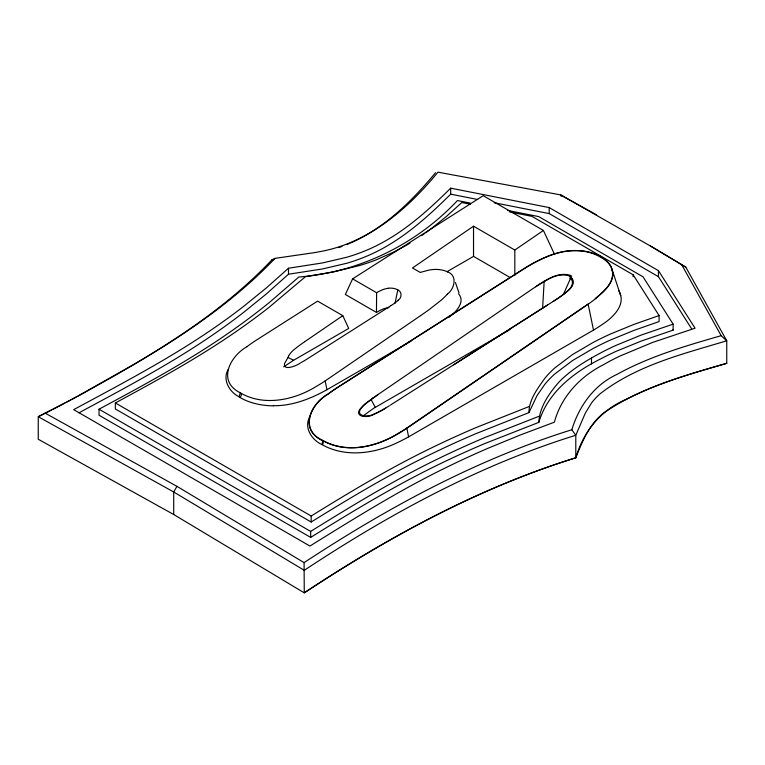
<?xml version="1.0" encoding="UTF-8"?>
<svg xmlns="http://www.w3.org/2000/svg" width="765" height="765" viewBox="0 0 765 765"><rect width="100%" height="100%" fill="white"/><g stroke="black" fill="none" stroke-linecap="round" stroke-linejoin="round"><path stroke-width="1.15" d="M514.826 275.582L514.826 250.04L543.427 230.466L554.625 254.582M543.427 230.466L483.193 195.687L352.598 278.852L345.35 294.468L376.457 312.426L376.619 292.718A45.623 28.152 -3.7 0 1 378.933 291.417L381.391 290.222A18.437 11.379 -3.7 0 1 386.841 288.52L388.199 288.309M542.605 308.496L544.154 281.262L550.312 277.934M525.517 267.874L337.126 387.836A169.447 104.566 -3.7 0 0 328.491 393.908C310.762 403.796 298.646 429.815 323.155 440.64C346.698 453.645 375.835 447.028 397.676 433.736A169.725 104.738 -3.7 0 0 406.817 428.065L588.113 304.021L593.506 330.098L408.606 436.853A171.111 98.79 0 0 1 398.938 441.874C375.672 453.549 346.411 457.91 322.677 445.01L323.538 440.85M240.43 392.875C243.729 395.342 236.643 401.453 240.382 392.847C216.839 381.448 229.969 356.318 246.932 346.698M322.027 444.628L322.792 440.42M395.065 303.189L397.8 289.878L396.719 289.361A11.322 6.99 -3.7 0 0 388.18 288.242M470.159 203.06L457.47 200.554C415.997 244.523 359.206 272.33 298.809 277.026L269.634 302.261A868.285 501.295 0 0 1 230.552 331.685C188.783 360.898 143.82 385.063 99.02 409.218L99.02 415.223L310.666 537.413C354.272 510.341 398.221 483.604 444.675 461.63A870.713 502.701 0 0 1 484.934 443.499L538.856 422.347C539.44 407.028 549.26 393.143 559.148 381.888C571.197 369.552 586.2 360.659 601.29 352.569A275.515 159.063 0 0 1 616.016 345.369L641.089 335.108L673.133 324.13L643.021 276.806L538.675 216.571L507.74 210.471M538.856 422.347C547.769 392.082 574.19 372.01 601.29 358.575A275.515 159.063 0 0 1 616.016 351.374L641.089 341.114L673.133 330.136L673.133 324.13M288.089 357.379L288.548 356.299M405.88 245.546L394.205 251.838L376.801 259.603A168.29 97.165 0 0 1 359.005 265.685L333.731 271.862L305.464 276.672L268.792 307.559A878.134 506.985 0 0 1 237.571 330.557C198.671 357.666 156.997 380.435 115.343 402.954L115.343 408.959L311.173 522.026C351.852 496.848 392.961 472.206 436.203 451.637A880.821 508.534 0 0 1 475.773 433.707L528.95 412.603C528.902 399.799 537.575 388.582 544.709 378.465A157.494 90.93 0 0 1 554.615 368.089L572.497 354.568L592.837 342.644A283.777 163.834 0 0 1 610.728 333.894L633.898 324.417L659.086 315.562L633.133 274.778L531.943 216.352L509.748 211.972M528.95 412.603L537.011 395.62L544.709 384.47A157.494 90.93 0 0 1 554.615 374.095L572.497 360.573L592.837 348.649A283.777 163.834 0 0 1 610.728 339.899L633.898 330.423L659.086 321.568L659.086 315.562M76.108 397.064L38.25 416.734L38.25 439.253L173.703 514.51L304.269 592.846C388.735 536.963 478.689 487.841 575.787 457.805C583.274 431.919 600.879 409.877 626.095 399.387C657.9 382.988 692.497 373.157 726.75 363.327L726.75 340.798L685.803 267.148L653.635 247.841L560.716 194.912L437.934 172.154C407.668 209.161 368.223 243.117 319.808 251.647A161.166 93.043 0 0 1 314.645 252.603L275.008 258.369L271.938 259.832L274.262 259.498M563.336 294.563L570.9 277.494M45.087 413.09L176.954 486.349L304.078 562.619L304.269 592.846C388.735 536.953 478.727 487.917 575.787 457.805C583.112 439.454 591.01 419.966 608.997 409.466C644.761 386.421 686.301 375.099 726.75 363.327M304.078 562.619C387.463 507.778 476.222 459.526 571.837 429.739C579.029 406.11 594.099 384.938 617.001 374.381A233.411 134.755 0 0 1 623.064 371.111C654.065 355.084 687.764 345.302 721.165 335.682L726.75 340.798C683.174 353.889 637.006 365.163 600.41 393.535A107.54 62.089 0 0 0 591.355 403.212L585.359 413.052L575.787 435.275L575.787 457.805M309.395 417.499C303.915 428.018 312.063 440.21 321.941 444.58M284.829 363.002L288.042 357.484L293.636 360.248L348.716 328.443L342.787 315.658L317.609 301.123L255.472 340.693A169.734 104.748 -3.7 0 0 246.923 346.698M284.551 363.509C282.715 371.302 296.648 365.88 300.502 362.906M228.333 369.227C221.974 379.469 229.51 392.445 239.531 397.006M571.541 286.225L571.35 286.579A24.078 14.86 -3.7 0 1 570.164 288.281A33.344 20.579 -3.7 0 1 567.678 290.872L564.78 293.32A117.504 72.512 -3.7 0 1 558.077 298.245L553.085 301.486M572.402 285.661L572.21 286.005A24.078 14.86 -3.7 0 1 571.025 287.707A33.344 20.579 -3.7 0 1 568.538 290.298L565.641 292.746A117.504 72.512 -3.7 0 1 558.947 297.681L554.96 300.282M309.835 416.648L310.322 415.797M176.954 486.349L173.703 491.981L173.703 514.51M435.562 172.689C412.039 201.004 384.948 227.74 350.839 242.878M447.324 294.181C454.879 288.701 457.575 275.199 447.535 271.9M362.964 416.055L373.377 408.481L502.223 334.095M275.008 258.369C227.865 307.893 169.314 344.575 110.275 378.159M271.919 259.842C232.407 301.553 184.642 334.401 135.386 363.509M398.192 300.234C402.122 297.709 402.007 291.57 397.8 289.878M450.681 188.161C425.197 213.435 397.599 237.963 363.786 251.379A139.976 80.813 0 0 1 346.746 257.26L322.715 262.902L288.491 268.219L266.354 287.917L243.576 306.421A842.992 486.693 0 0 1 211.398 329.83C167.516 359.789 120.363 384.441 73.679 409.648L309.93 546.047C355.065 518.048 400.172 489.791 448.032 466.612A845.468 488.127 0 0 1 488.424 448.089L520.372 434.96L554.395 422.184C561.204 396.691 580.08 376.562 603.308 364.8A251.369 145.13 0 0 1 619.325 356.318L652.698 342.395L695.06 328.204L658.445 270.657L549.203 207.583L450.681 188.161L450.681 194.167C425.197 219.44 397.599 243.968 363.786 257.384A139.976 80.813 0 0 1 346.746 263.265L322.715 268.917L288.491 274.224L266.354 293.923L243.576 312.426A842.992 486.693 0 0 1 211.398 335.835C169.17 364.685 123.882 388.572 78.938 412.823M451.407 315.323C457.221 310.542 465.177 301.219 458.598 293.865M450.269 316.318L450.843 315.821M449.112 317.284L449.696 316.806M595.247 298.656C602.648 292.23 612.163 284.857 612.641 274.224A44.8 27.645 -3.7 0 0 611.914 269.108L611.436 267.798M283.633 366.865L293.636 360.248M430.073 229.586L446.148 216.667L461.802 202.524L470.513 204.236M425.56 232.885L429.184 230.246M389.404 405.766L386.555 407.506A90.595 55.912 -3.7 0 1 380.903 410.786L377.92 412.297A44.963 27.75 -3.7 0 1 374.62 413.769C368.405 417.872 353.229 416.476 362.266 406.99A48.386 29.854 -3.7 0 1 366.397 403.05L377.967 394.625M372.928 398.116L365.517 403.614A48.386 29.854 -3.7 0 0 361.386 407.563C352.407 416.877 367.353 418.551 373.75 414.334A44.963 27.75 -3.7 0 0 377.059 412.87L380.033 411.35A90.595 55.912 -3.7 0 0 385.684 408.08M428.142 310.389L440.716 300.578A111.661 68.907 -3.7 0 0 447.343 294.181M372.698 398.24L376.265 395.782M427.492 310.848L426.507 311.537M421.84 235.486L424.632 233.535M425.847 311.996L420.559 315.658M535.605 286.76L549.442 278.498M536.552 286.129L538.235 284.982A111.814 69.003 -3.7 0 1 544.154 281.262M304.862 341.611L342.787 315.658M514.826 250.04L473.525 226.201L412.478 267.97L420.205 272.436L427.406 270.466A22.921 14.153 -3.7 0 1 437.045 269.414L438.708 269.576A19.833 12.24 -3.7 0 1 447.582 271.871M241.138 393.277C264.202 406.435 294.104 400.095 315.916 386.65A169.447 104.566 -3.7 0 0 325.163 380.922L420.387 315.773M535.854 286.607L377.183 395.132M390.341 405.163L391.451 404.436M391.03 305.589L305.847 359.808A124.953 77.112 -3.7 0 1 303.858 361.003L301.314 362.457M391.661 404.293L547.568 304.986M453.702 364.8L552.712 301.726M554.415 300.655L553.803 301.037M310.666 537.413L310.666 531.407C354.272 504.336 398.221 477.599 444.675 455.624A870.713 502.701 0 0 1 484.934 437.494L538.856 416.342M311.173 522.026L311.173 516.021C351.852 490.843 392.961 466.201 436.203 445.632A880.821 508.534 0 0 1 475.773 427.702L528.95 406.598M376.457 312.426L380.215 310.332A37.131 21.439 0 0 1 384.393 308.515L388.926 307.53M406.712 245.049L410.04 243.088M135.52 363.471L71.547 399.636M447.334 271.508L473.525 256.38L509.662 277.246M273.43 405.68C288.663 406.005 303.552 401.281 317.169 394.778A170.825 98.628 0 0 0 326.942 389.71L407.123 343.418M408.089 342.863L410.987 341.19M502.509 333.932L505.244 332.354M505.407 332.259L506.057 331.886M506.468 331.647L507.53 331.035M507.855 330.843L508.343 330.566M509.165 330.098L509.901 329.667M109.366 378.675L78.097 396.117M66.851 402.122L70.61 400.133M58.341 406.578L64.968 403.126M52.642 409.514L57.394 407.066M51.685 410.002L38.25 416.734L173.703 491.981L304.269 570.317C388.735 514.443 478.689 465.321 575.787 435.275L571.837 429.739M347.052 244.475L349.882 243.318M582.614 251.159L580.348 250.891A44.781 27.636 -3.7 0 0 572.038 250.786C558.431 251.274 545.55 256.782 533.702 263.122A168.797 104.174 -3.7 0 0 525.517 267.874M560.793 195.888L563.136 196.318L596.576 214.898M450.681 194.167L477.695 199.493M494.2 202.744L549.203 213.588L658.445 276.662L691.684 328.902M570.193 275.448L571.732 276.098M569.332 276.012L570.948 276.806M352.598 278.852L376.619 292.718M115.343 402.954L311.173 516.021M99.02 409.218L310.666 531.407M650.346 245.947L685.803 267.148M560.716 194.912L563.136 196.318M570.183 278.183L570.202 278.202A1.224 0.755 -3.7 0 1 569.887 277.848M570.403 278.374L570.929 278.909M571.79 278.336L571.159 277.705A3.815 2.362 -3.7 0 1 570.9 277.494M672.789 329.6L673.133 330.136M618.569 290.442C627.099 304.116 613.042 317.561 602.275 324.456A170.805 98.618 0 0 1 593.497 330.098M681.758 264.795L721.165 335.682M371.054 399.473L375.28 407.391M459.019 292.966L455.452 282.553M620.692 295.644L611.904 269.108M406.827 428.065L408.606 436.853M325.173 380.932L326.951 389.71M658.445 270.657L658.445 276.662M633.133 274.778L633.133 276.777M591.479 357.972L591.479 363.977M549.203 207.583L549.203 213.588M473.525 226.201L473.525 256.38M288.491 268.219L288.491 274.224M571.101 278.852A15.013 9.266 -3.7 0 1 571.407 286.196M569.418 275.926A14.095 8.702 -3.7 0 0 558.584 275.419L558.326 275.41A25.025 15.443 -3.7 0 0 549.538 278.565M570.279 275.352A14.095 8.702 -3.7 0 0 559.444 274.845L559.186 274.845A25.025 15.443 -3.7 0 0 550.408 278.001M571.971 278.278A15.013 9.266 -3.7 0 1 572.268 285.632M611.598 267.779A37.256 21.516 0 0 0 600.764 257.327A37.256 21.506 0 0 0 582.653 251.063M304.46 341.888A161.778 99.833 -3.7 0 0 297.403 346.966L293.559 350.064A32.579 20.11 -3.7 0 0 288.453 356.28M398.221 300.243A44.15 27.244 -3.7 0 1 390.992 305.56M273.43 405.842A47.621 27.492 0 0 1 240.086 397.551M342.003 246.445A107.54 62.089 0 0 1 338.608 247.621M612.899 274.176C612.43 284.867 602.906 292.278 595.466 298.733A168.941 104.26 -3.7 0 1 588.295 304.116L407.009 428.18A169.954 104.882 -3.7 0 1 397.829 433.87C375.873 447.2 346.612 453.827 322.973 440.764C298.484 430.054 310.332 403.757 328.271 393.832A169.667 104.709 -3.7 0 1 336.954 387.731L525.335 267.769A168.95 104.26 -3.7 0 1 533.559 262.988C545.464 256.619 558.412 251.121 572.086 250.614C587.769 249.706 611.359 255.395 612.899 274.176"/></g></svg>
